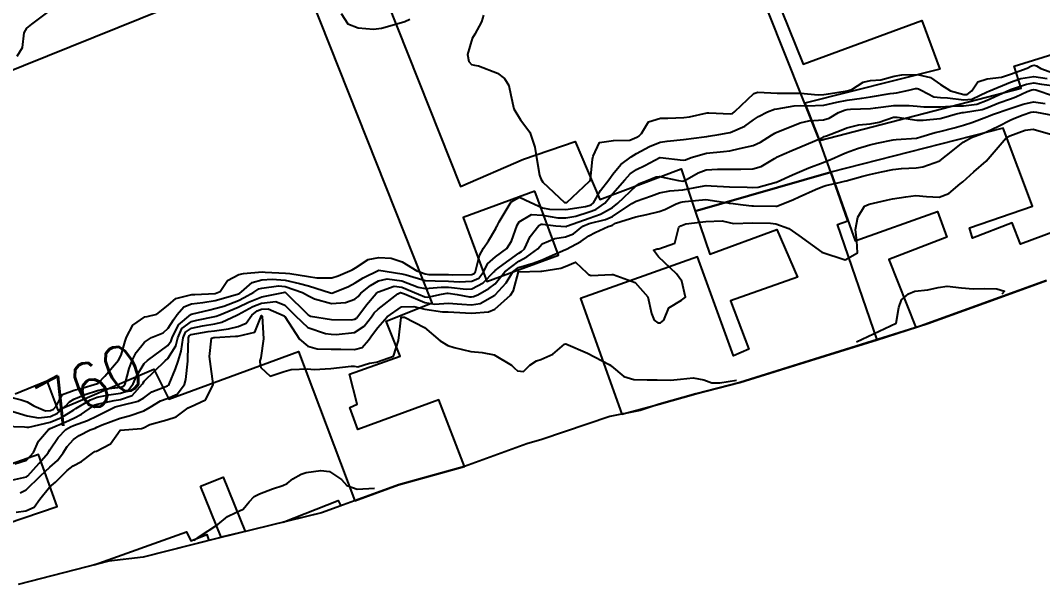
# Model space of a CAD drawing. Header units: metres. Extents: x 307586 to 320046, y 7427249 to 7434250.
# Drawn here: x 315890.8 to 315978.5, y 7432434.4 to 7432482.8 of the extents above; entities that cross this region are included whole.
import ezdxf
from ezdxf.enums import TextEntityAlignment as Align

# ---------------------------------------------------------------- set-up
doc = ezdxf.new("R2010")
doc.units = ezdxf.units.M
doc.header["$MEASUREMENT"] = 0
for name, color, linetype in [('Area', 45, 'Continuous'), ('Cotas', 45, 'Continuous'), ('Curvas de Nivel 1m', 11, 'Continuous'), ('Curvas de Nivel 5m', 15, 'Continuous'), ('Edificações', 30, 'Continuous')]:
    doc.layers.add(name, color=color, linetype=linetype)
doc.styles.add('Style-STANDARD', font='STANDARD.shx')

msp = doc.modelspace()

# ---------------------------------------------------------------- linework, layer by layer
at = {"layer": 'Area'}
msp.add_polyline3d([(315978.808, 7432460.466, 767.614), (315967.978, 7432456.548, 763.985), (315952.514, 7432451.733, 769.063), (315948.72, 7432450.739, 769.352), (315945.578, 7432449.858, 769.214), (315943.959, 7432449.307, 769.332), (315941.36, 7432448.808, 764.232), (315935.52, 7432446.815, 765.954), (315934.244, 7432446.467, 764.274), (315928.886, 7432444.498, 769.564), (315923.214, 7432442.927, 769.974), (315916.616, 7432440.526, 765.783), (315907.76, 7432438.369, 764.722), (315901.311, 7432436.728, 764.619), (315898.368, 7432436.379, 766.569), (315890.601, 7432434.372, 766.482)], dxfattribs=at)
at = {"layer": 'Curvas de Nivel 1m', "flags": 128}
for points, elevation in [([(315890.509, 7432479.732), (315890.982, 7432480.49), (315891.121, 7432481.726), (315891.357, 7432482.134), (315891.771, 7432482.495), (315893.383, 7432483.696)], 757), ([(315918.301, 7432483.402), (315918.885, 7432482.504), (315919.771, 7432482.17), (315921.089, 7432482.048), (315921.771, 7432482.132), (315922.878, 7432482.448), (315923.777, 7432482.711), (315924.189, 7432482.916)], 757), ([(315930.516, 7432483.253), (315930.351, 7432482.68), (315929.767, 7432481.633), (315929.532, 7432481.263), (315929.136, 7432479.875), (315929.269, 7432479.267), (315929.487, 7432479.021), (315929.73, 7432478.963), (315930.077, 7432478.909), (315931.723, 7432478.275), (315932.309, 7432477.822), (315932.692, 7432477.225), (315932.872, 7432476.39), (315933.108, 7432475.219), (315933.679, 7432474.266), (315934.496, 7432473.202), (315934.917, 7432471.93), (315935.024, 7432471.196), (315935.306, 7432469.505), (315935.432, 7432469.192), (315935.61, 7432468.918), (315937.466, 7432467.171), (315937.593, 7432467.16), (315937.654, 7432467.169), (315939.611, 7432468.995), (315939.668, 7432469.084), (315939.689, 7432469.139), (315939.871, 7432470.906), (315939.907, 7432471.137), (315940.46, 7432472.327), (315941.657, 7432472.488), (315943.075, 7432472.517), (315943.66, 7432472.777), (315943.86, 7432472.889), (315944.064, 7432473.086), (315944.66, 7432474.099), (315945.683, 7432474.4), (315946.328, 7432474.418), (315947.684, 7432474.473), (315948.197, 7432474.531), (315949.691, 7432474.871), (315949.83, 7432474.879), (315951.689, 7432474.771), (315951.868, 7432474.819), (315952.077, 7432474.994), (315953.708, 7432476.518), (315954.045, 7432476.631), (315955.709, 7432476.57), (315956.088, 7432476.567), (315957.709, 7432476.547), (315959.231, 7432476.43), (315959.708, 7432476.444), (315960.095, 7432476.51), (315961.712, 7432476.773), (315962.099, 7432476.876), (315963.078, 7432477.507), (315963.721, 7432477.635), (315964.59, 7432477.716), (315965.725, 7432478.01), (315966.405, 7432478.144), (315967.726, 7432478.159), (315968.843, 7432477.912), (315969.718, 7432477.315), (315970.566, 7432476.771), (315971.71, 7432476.436), (315972.01, 7432476.456), (315972.412, 7432476.753), (315972.924, 7432477.545), (315973.724, 7432477.8), (315974.934, 7432477.93), (315975.728, 7432478.185), (315976.115, 7432478.321), (315977.158, 7432478.696), (315977.523, 7432478.905), (315977.737, 7432478.974), (315977.949, 7432478.899), (315978.312, 7432478.681), (315979.362, 7432478.291)], 757), ([(315889.386, 7432450.604), (315890.871, 7432450.235), (315891.378, 7432450.047), (315891.944, 7432449.711), (315892.954, 7432449.281), (315893.369, 7432449.31), (315893.633, 7432449.425), (315893.866, 7432449.685), (315894.392, 7432450.676), (315895.394, 7432451.057), (315895.883, 7432451.177), (315897.403, 7432451.638), (315897.458, 7432451.649), (315898.034, 7432452.266), (315899.214, 7432453.623), (315899.428, 7432454.078), (315899.785, 7432455.271), (315899.891, 7432455.616), (315900.424, 7432456.645), (315901.469, 7432457.345), (315901.667, 7432457.4), (315902.482, 7432457.585), (315903.481, 7432458.348), (315904.132, 7432458.918), (315905.49, 7432459.281), (315905.753, 7432459.285), (315907.491, 7432459.363), (315907.923, 7432459.524), (315908.543, 7432460.479), (315909.515, 7432460.984), (315909.939, 7432461.074), (315911.519, 7432461.207), (315911.791, 7432461.203), (315913.518, 7432461.117), (315913.892, 7432461.072), (315915.514, 7432460.821), (315916.221, 7432460.715), (315917.512, 7432460.714), (315918.051, 7432460.866), (315919.259, 7432461.384), (315919.525, 7432461.558), (315920.62, 7432462.281), (315921.534, 7432462.45), (315922.588, 7432462.399), (315923.53, 7432462.087), (315924.793, 7432461.317), (315925.519, 7432461.036), (315925.821, 7432461.004), (315927.518, 7432460.98), (315927.831, 7432460.972), (315929.519, 7432461.002), (315929.707, 7432461.071), (315929.823, 7432461.257), (315930.163, 7432462.628), (315930.516, 7432463.25), (315930.931, 7432463.868), (315931.568, 7432464.936), (315931.662, 7432465.148), (315931.702, 7432465.238), (315931.867, 7432465.527), (315932.88, 7432467.221), (315933.597, 7432467.625), (315934.508, 7432467.201), (315935.588, 7432466.723), (315936.164, 7432466.607), (315937.587, 7432466.579), (315939.267, 7432466.822), (315939.591, 7432466.909), (315939.756, 7432466.974), (315939.95, 7432467.136), (315940.54, 7432468.194), (315941.258, 7432469.124), (315941.42, 7432469.318), (315941.62, 7432469.609), (315942.306, 7432470.437), (315943.169, 7432471.097), (315943.646, 7432471.366), (315944.753, 7432471.978), (315945.656, 7432472.351), (315946.268, 7432472.452), (315947.658, 7432472.572), (315949.438, 7432472.801), (315949.661, 7432472.843), (315949.811, 7432472.869), (315950.693, 7432473.01), (315951.512, 7432473.155), (315951.666, 7432473.19), (315952.927, 7432473.728), (315953.682, 7432474.273), (315954.092, 7432474.561), (315954.885, 7432474.958), (315955.47, 7432475.177), (315955.696, 7432475.228), (315957.164, 7432475.47), (315957.699, 7432475.49), (315958.24, 7432475.463), (315959.699, 7432475.537), (315960.812, 7432475.779), (315961.704, 7432475.966), (315962.978, 7432476.139), (315963.707, 7432476.231), (315965.401, 7432476.525), (315965.71, 7432476.564), (315965.952, 7432476.586), (315967.007, 7432476.817), (315967.57, 7432476.956), (315967.714, 7432476.965), (315967.839, 7432476.933), (315968.044, 7432476.805), (315969.154, 7432476.235), (315969.707, 7432476.188), (315970.313, 7432476.168), (315971.705, 7432475.983), (315972.402, 7432476.057), (315973.712, 7432476.659), (315973.872, 7432476.738), (315975.721, 7432477.511), (315976.601, 7432477.824), (315977.726, 7432477.987), (315978.869, 7432477.812)], 758), ([(315889.767, 7432449.338), (315891.364, 7432448.864), (315892.333, 7432448.675), (315893.364, 7432448.814), (315893.974, 7432449.076), (315894.664, 7432449.677), (315894.991, 7432450.062), (315895.382, 7432450.284), (315896.358, 7432450.691), (315897.394, 7432451.044), (315897.898, 7432451.14), (315899.398, 7432451.318), (315899.623, 7432451.394), (315899.778, 7432451.616), (315900.118, 7432452.911), (315900.383, 7432453.61), (315900.731, 7432454.306), (315901.439, 7432455.192), (315902.051, 7432455.591), (315903.039, 7432455.986), (315903.455, 7432456.395), (315903.921, 7432457.111), (315904.225, 7432457.562), (315904.813, 7432458.223), (315905.482, 7432458.478), (315906.43, 7432458.594), (315907.485, 7432458.762), (315909.218, 7432459.232), (315909.491, 7432459.341), (315909.6, 7432459.391), (315909.745, 7432459.497), (315910.674, 7432460.319), (315911.509, 7432460.54), (315912.383, 7432460.594), (315913.509, 7432460.504), (315914.719, 7432460.224), (315915.502, 7432460.013), (315917.399, 7432459.411), (315917.493, 7432459.392), (315917.586, 7432459.409), (315918.934, 7432459.956), (315919.506, 7432460.267), (315920.189, 7432460.698), (315921.523, 7432461.36), (315923.519, 7432461.059), (315923.887, 7432460.956), (315925.51, 7432460.477), (315926.372, 7432460.439), (315927.51, 7432460.433), (315928.415, 7432460.371), (315929.51, 7432460.414), (315930.1, 7432460.668), (315930.539, 7432461.25), (315930.859, 7432461.917), (315931.536, 7432462.503), (315932.516, 7432463.225), (315932.923, 7432463.849), (315933.401, 7432465.213), (315933.576, 7432465.521), (315934.626, 7432466.156), (315935.582, 7432466.074), (315936.901, 7432465.855), (315937.58, 7432465.843), (315938.436, 7432466.012), (315939.585, 7432466.372), (315940.136, 7432466.585), (315940.92, 7432467.127), (315941.227, 7432467.493), (315941.601, 7432467.933), (315942.628, 7432469.105), (315943.09, 7432469.629), (315943.627, 7432470.002), (315944.363, 7432470.352), (315945.643, 7432471.046), (315945.665, 7432471.047), (315947.639, 7432470.794), (315947.847, 7432470.84), (315948.313, 7432471.04), (315949.647, 7432471.395), (315951.111, 7432471.542), (315951.649, 7432471.622), (315952.47, 7432471.806), (315953.654, 7432472.052), (315954.271, 7432472.35), (315955.226, 7432472.954), (315955.498, 7432473.119), (315955.667, 7432473.2), (315956.903, 7432473.709), (315957.679, 7432474.001), (315958.429, 7432474.172), (315959.684, 7432474.283), (315960.159, 7432474.422), (315960.977, 7432474.887), (315961.477, 7432475.1), (315961.696, 7432475.15), (315961.999, 7432475.18), (315963.697, 7432475.237), (315964.149, 7432475.297), (315965.7, 7432475.496), (315967.012, 7432475.504), (315967.699, 7432475.449), (315968.273, 7432475.376), (315969.699, 7432475.384), (315970.989, 7432475.478), (315971.7, 7432475.478), (315972.83, 7432475.621), (315973.705, 7432475.96), (315975.345, 7432476.716), (315975.714, 7432476.865), (315977.082, 7432477.334), (315977.72, 7432477.432), (315978.374, 7432477.331), (315979.72, 7432477.161)], 759), ([(315890.306, 7432444.737), (315891.316, 7432445.057), (315891.914, 7432445.711), (315892.359, 7432446.684), (315893.189, 7432447.692), (315893.354, 7432447.766), (315894.699, 7432448.338), (315895.363, 7432448.656), (315896.033, 7432448.997), (315896.967, 7432449.654), (315897.214, 7432449.813), (315897.376, 7432449.872), (315898.829, 7432450.181), (315899.383, 7432450.265), (315900.381, 7432450.617), (315901.267, 7432451.601), (315901.312, 7432451.693), (315901.405, 7432451.823), (315903.223, 7432453.573), (315903.425, 7432453.779), (315904.125, 7432454.874), (315904.304, 7432455.561), (315904.653, 7432456.36), (315905.464, 7432456.943), (315905.93, 7432457.082), (315907.471, 7432457.372), (315907.596, 7432457.403), (315907.892, 7432457.524), (315909.48, 7432458.199), (315910.358, 7432458.617), (315911.489, 7432459.061), (315913.352, 7432459.452), (315913.473, 7432459.47), (315913.493, 7432459.469), (315913.535, 7432459.45), (315915.474, 7432457.531), (315915.665, 7432457.428), (315917.47, 7432457.14), (315919.187, 7432457.101), (315919.471, 7432457.143), (315919.612, 7432457.239), (315919.723, 7432457.377), (315920.472, 7432458.381), (315921.314, 7432459.362), (315921.41, 7432459.445), (315921.495, 7432459.492), (315922.864, 7432459.978), (315923.502, 7432459.913), (315924.926, 7432459.316), (315925.491, 7432459.078), (315925.752, 7432459.045), (315926.916, 7432459.296), (315927.391, 7432459.395), (315927.494, 7432459.394), (315928.25, 7432459.279), (315929.312, 7432459.083), (315929.491, 7432459.065), (315929.656, 7432459.093), (315930.026, 7432459.255), (315930.97, 7432459.776), (315931.507, 7432460.204), (315931.974, 7432460.775), (315932.337, 7432461.228), (315933.532, 7432462.145), (315934.239, 7432462.5), (315935.169, 7432463.194), (315935.335, 7432463.403), (315935.55, 7432463.633), (315936.643, 7432464.093), (315937.559, 7432464.231), (315938.226, 7432464.497), (315939.047, 7432465.148), (315939.575, 7432465.365), (315940.984, 7432465.721), (315941.582, 7432465.983), (315943.243, 7432467.095), (315943.595, 7432467.295), (315944.921, 7432467.755), (315945.602, 7432468), (315946.489, 7432468.176), (315947.605, 7432468.258), (315949.136, 7432468.555), (315949.609, 7432468.619), (315950.031, 7432468.594), (315951.608, 7432468.523), (315953.119, 7432468.488), (315953.608, 7432468.468), (315954.075, 7432468.498), (315955.613, 7432468.91), (315955.641, 7432468.921), (315955.707, 7432468.949), (315957.021, 7432469.537), (315957.626, 7432469.804), (315958.412, 7432470.138), (315959.638, 7432470.602), (315959.857, 7432470.681), (315960.375, 7432470.893), (315961.251, 7432471.28), (315961.649, 7432471.454), (315962.582, 7432471.796), (315963.656, 7432472.12), (315964.238, 7432472.263), (315965.66, 7432472.558), (315965.905, 7432472.583), (315967.662, 7432472.707), (315968.03, 7432472.804), (315969.269, 7432473.185), (315969.67, 7432473.274), (315970.874, 7432473.569), (315971.679, 7432473.813), (315972.387, 7432474.048), (315973.69, 7432474.526), (315973.836, 7432474.592), (315974.166, 7432474.733), (315975.698, 7432475.235), (315976.79, 7432475.611), (315977.704, 7432475.803), (315978.685, 7432475.658)], 761), ([(315889.763, 7432443.271), (315891.302, 7432443.623), (315891.443, 7432443.718), (315892.394, 7432444.784), (315893.161, 7432445.692), (315893.229, 7432445.787), (315893.327, 7432445.945), (315894.035, 7432446.991), (315894.687, 7432447.677), (315895.1, 7432447.928), (315895.356, 7432448.026), (315896.561, 7432448.458), (315897.365, 7432448.864), (315898.928, 7432449.627), (315899.273, 7432449.722), (315899.375, 7432449.739), (315900.88, 7432450.106), (315901.385, 7432450.409), (315902.077, 7432450.905), (315903.401, 7432451.443), (315903.485, 7432451.486), (315903.55, 7432451.569), (315904.083, 7432452.897), (315904.324, 7432453.561), (315904.592, 7432454.398), (315904.764, 7432455.557), (315904.955, 7432456.05), (315905.455, 7432456.374), (315906.408, 7432456.592), (315907.461, 7432456.749), (315908.083, 7432456.901), (315909.348, 7432457.502), (315909.474, 7432457.57), (315910.73, 7432458.238), (315911.483, 7432458.533), (315912.697, 7432458.674), (315913.482, 7432458.369), (315914.398, 7432457.441), (315915.458, 7432456.453), (315916.953, 7432455.92), (315917.458, 7432455.87), (315917.89, 7432455.837), (315919.459, 7432456.015), (315920.272, 7432456.565), (315920.906, 7432457.366), (315921.149, 7432457.691), (315921.48, 7432458.028), (315923.158, 7432459.335), (315923.389, 7432459.437), (315923.494, 7432459.429), (315923.727, 7432459.328), (315925.486, 7432458.579), (315926.336, 7432458.45), (315927.485, 7432458.52), (315928.654, 7432458.442), (315929.484, 7432458.378), (315930.239, 7432458.499), (315931.493, 7432459.216), (315931.518, 7432459.24), (315932.464, 7432460.27), (315933.029, 7432461.217), (315933.527, 7432461.6), (315934.768, 7432461.96), (315935.534, 7432462.253), (315936.184, 7432462.536), (315937.543, 7432463.13), (315937.623, 7432463.169), (315938.868, 7432463.835), (315939.56, 7432464.299), (315940.096, 7432464.604), (315941.194, 7432465.124), (315941.489, 7432465.205), (315941.574, 7432465.239), (315941.85, 7432465.39), (315943.581, 7432465.933), (315944.533, 7432466.13), (315945.586, 7432466.387), (315946.073, 7432466.58), (315947.029, 7432467.056), (315947.443, 7432467.203), (315947.595, 7432467.224), (315947.808, 7432467.26), (315949.597, 7432467.43), (315951.463, 7432467.133), (315951.594, 7432467.111), (315951.701, 7432467.106), (315952.787, 7432466.982), (315953.521, 7432466.9), (315953.592, 7432466.894), (315953.665, 7432466.897), (315955.592, 7432466.859), (315955.672, 7432466.87), (315955.905, 7432466.947), (315957.099, 7432467.434), (315957.6, 7432467.646), (315958.985, 7432468.288), (315959.609, 7432468.538), (315959.89, 7432468.618), (315961.012, 7432468.886), (315961.489, 7432469.007), (315961.615, 7432469.04), (315963.054, 7432469.425), (315963.624, 7432469.575), (315964.66, 7432469.807), (315965.63, 7432469.996), (315966.364, 7432470.091), (315967.633, 7432470.159), (315968.201, 7432470.235), (315969.642, 7432470.748), (315969.661, 7432470.762), (315969.687, 7432470.78), (315970.775, 7432471.645), (315971.659, 7432472.35), (315972.371, 7432472.753), (315973.32, 7432473.092), (315973.67, 7432473.225), (315974.681, 7432473.722), (315975.686, 7432474.23), (315976.015, 7432474.38), (315976.809, 7432474.699), (315977.464, 7432474.924), (315977.696, 7432474.968), (315977.949, 7432474.939), (315979.315, 7432474.666)], 762), ([(315890.769, 7432442.244), (315891.291, 7432442.518), (315892.521, 7432443.702), (315893.311, 7432444.452), (315893.974, 7432445.026), (315894.461, 7432445.679), (315894.793, 7432446.214), (315895.34, 7432446.836), (315895.828, 7432447.183), (315896.775, 7432447.656), (315897.196, 7432447.81), (315897.355, 7432447.875), (315897.809, 7432448.095), (315899.363, 7432448.654), (315900.121, 7432448.857), (315901.37, 7432449.284), (315901.91, 7432449.592), (315902.822, 7432450.137), (315903.385, 7432450.345), (315904.232, 7432450.72), (315904.872, 7432451.555), (315904.979, 7432451.982), (315905.144, 7432453.553), (315905.161, 7432453.817), (315905.198, 7432455.552), (315905.261, 7432455.736), (315905.447, 7432455.848), (315906.895, 7432456.092), (315907.452, 7432456.158), (315908.629, 7432456.339), (315909.458, 7432456.525), (315910.145, 7432456.811), (315910.649, 7432457.488), (315911.101, 7432457.859), (315911.478, 7432458.011), (315912.04, 7432458.033), (315913.409, 7432457.451), (315913.472, 7432457.391), (315914.733, 7432455.437), (315915.437, 7432454.825), (315916.243, 7432454.614), (315917.44, 7432454.578), (315918.268, 7432454.57), (315919.44, 7432454.546), (315920.094, 7432454.722), (315920.638, 7432455.368), (315920.984, 7432455.839), (315921.464, 7432456.437), (315922.258, 7432457.348), (315923.482, 7432458.216), (315924.545, 7432458.257), (315925.48, 7432458.005), (315926.986, 7432457.787), (315927.478, 7432457.788), (315927.965, 7432457.77), (315929.477, 7432457.685), (315930.941, 7432457.783), (315931.481, 7432458.022), (315932.832, 7432459.22), (315933.091, 7432459.624), (315933.519, 7432461.21), (315935.437, 7432461.278), (315935.524, 7432461.284), (315937.16, 7432461.54), (315937.528, 7432461.671), (315938.411, 7432462.036), (315939.385, 7432461.142), (315939.521, 7432461), (315939.74, 7432460.917), (315941.521, 7432460.993), (315941.645, 7432460.994), (315943.511, 7432460.306), (315944.607, 7432459.079), (315944.918, 7432457.636), (315945.153, 7432457.073), (315945.471, 7432456.85), (315945.696, 7432456.843), (315945.994, 7432457.065), (315946.413, 7432458.132), (315947.49, 7432458.79), (315947.828, 7432459.045), (315947.513, 7432460.413), (315947.071, 7432461.055), (315945.537, 7432462.501), (315945.094, 7432463.074), (315945.422, 7432463.193), (315945.545, 7432463.202), (315946.931, 7432463.677), (315947.275, 7432465.053), (315947.454, 7432465.171), (315947.575, 7432465.222), (315947.861, 7432465.331), (315949.578, 7432465.541), (315950.986, 7432465.599), (315951.577, 7432465.444), (315951.967, 7432465.384), (315953.577, 7432465.42), (315955.138, 7432465.394), (315955.577, 7432465.336), (315956.69, 7432464.939), (315957.564, 7432464.346), (315959.543, 7432462.9), (315961.537, 7432462.241), (315962.584, 7432462.864), (315962.542, 7432463.882), (315962.42, 7432464.867), (315962.63, 7432465.911), (315963.204, 7432466.856), (315963.595, 7432467.022), (315965.067, 7432467.366), (315965.599, 7432467.474), (315966.747, 7432467.673), (315967.602, 7432467.76), (315968.503, 7432467.697), (315969.601, 7432467.617), (315970.417, 7432467.959), (315971.406, 7432468.762), (315971.52, 7432468.855), (315971.616, 7432468.939), (315972.564, 7432469.811), (315973.643, 7432470.73), (315975.351, 7432472.715), (315975.534, 7432472.843), (315975.666, 7432472.899), (315976.983, 7432473.387), (315977.675, 7432473.47), (315979.343, 7432472.99)], 763), ([(315962.513, 7432455.22), (315965.913, 7432456.826), (315966.14, 7432458.17), (315966.38, 7432458.821), (315966.982, 7432459.334), (315967.504, 7432459.56), (315968.636, 7432459.664), (315969.51, 7432459.888), (315970.282, 7432460.002), (315971.509, 7432459.834), (315972.506, 7432459.747), (315973.509, 7432459.782), (315974.556, 7432459.767), (315975.191, 7432459.556), (315974.963, 7432459.3)], 764), ([(315890.415, 7432440.579), (315891.268, 7432440.71), (315891.968, 7432441.014), (315892.454, 7432441.702), (315893.293, 7432442.737), (315893.817, 7432443.165), (315894.32, 7432443.68), (315894.809, 7432444.174), (315895.312, 7432444.576), (315896.028, 7432444.951), (315896.97, 7432445.654), (315897.191, 7432445.785), (315897.326, 7432445.831), (315898.523, 7432446.444), (315899.338, 7432447.62), (315901.19, 7432447.766), (315901.355, 7432447.822), (315901.891, 7432448.125), (315903.362, 7432448.502), (315904.15, 7432448.777), (315905.182, 7432449.552), (315905.31, 7432449.614), (315905.374, 7432449.637), (315906.678, 7432450.243), (315907.334, 7432451.531), (315907.332, 7432451.603), (315907.065, 7432453.534), (315907.022, 7432453.939), (315907.196, 7432455.532), (315907.387, 7432455.587), (315907.444, 7432455.589), (315909.254, 7432455.694), (315909.446, 7432455.7), (315910.891, 7432456.046), (315911.468, 7432457.48), (315911.524, 7432457.427), (315911.636, 7432455.477), (315911.427, 7432453.847), (315911.339, 7432453.566), (315911.321, 7432453.481), (315911.418, 7432452.997), (315912.213, 7432452.27), (315913.415, 7432452.655), (315914.015, 7432452.846), (315915.417, 7432452.883), (315915.991, 7432452.85), (315917.418, 7432452.923), (315919.17, 7432453.134), (315919.42, 7432453.123), (315919.724, 7432453.072), (315920.739, 7432453.367), (315921.317, 7432453.469), (315921.425, 7432453.483), (315922.805, 7432453.967), (315923.217, 7432455.334), (315923.44, 7432457.298), (315923.462, 7432457.33), (315923.738, 7432457.327), (315925.464, 7432456.449), (315926.807, 7432455.296), (315927.447, 7432454.883), (315927.993, 7432454.734), (315929.44, 7432454.384), (315930.386, 7432454.303), (315931.436, 7432454.099), (315932.914, 7432453.218), (315933.165, 7432452.958), (315933.418, 7432452.708), (315933.952, 7432452.67), (315934.493, 7432453.199), (315935.055, 7432453.567), (315935.431, 7432453.698), (315936.452, 7432454.166), (315937.451, 7432455.022), (315937.58, 7432455.039), (315939.44, 7432454.248), (315941.289, 7432453.257), (315941.424, 7432453.177), (315941.488, 7432453.119), (315942.543, 7432452.232), (315943.412, 7432451.966), (315944.543, 7432451.948), (315945.412, 7432451.954), (315946.54, 7432451.93), (315947.413, 7432452.013), (315948.506, 7432452.126), (315949.412, 7432451.954), (315950.101, 7432451.704), (315950.773, 7432451.685), (315952.213, 7432451.92)], 764)]:
    msp.add_lwpolyline(points, dxfattribs=dict(at, elevation=elevation))
at = {"layer": 'Curvas de Nivel 5m', "flags": 128}
for points, elevation in [([(315889.355, 7432447.964), (315891.15, 7432447.927), (315891.355, 7432447.886), (315891.525, 7432447.888), (315893.359, 7432448.314), (315894.323, 7432448.72), (315895.37, 7432449.379), (315895.547, 7432449.492), (315895.819, 7432449.666), (315896.794, 7432450.244), (315897.385, 7432450.454), (315898.369, 7432450.655), (315899.391, 7432450.793), (315900.002, 7432451.006), (315900.473, 7432451.609), (315900.748, 7432452.268), (315901.42, 7432453.34), (315901.693, 7432453.596), (315903.436, 7432454.899), (315903.718, 7432455.289), (315903.807, 7432455.566), (315904.347, 7432456.674), (315905.421, 7432457.551), (315905.453, 7432457.57), (315905.473, 7432457.58), (315907.043, 7432457.968), (315907.478, 7432458.059), (315908.233, 7432458.271), (315909.486, 7432458.772), (315909.979, 7432459.004), (315910.823, 7432459.487), (315911.23, 7432459.749), (315911.498, 7432459.831), (315912.942, 7432460.018), (315913.501, 7432459.967), (315914.975, 7432459.435), (315915.49, 7432459.172), (315916.016, 7432458.896), (315917.484, 7432458.496), (315918.675, 7432458.582), (315919.488, 7432458.871), (315919.758, 7432459.11), (315919.998, 7432459.375), (315920.819, 7432460.051), (315921.509, 7432460.435), (315922.255, 7432460.606), (315923.509, 7432460.435), (315924.91, 7432459.907), (315925.5, 7432459.776), (315926.897, 7432459.901), (315927.502, 7432459.907), (315929.031, 7432459.736), (315929.501, 7432459.772), (315930.494, 7432460.264), (315931.44, 7432461.241), (315931.474, 7432461.29), (315931.524, 7432461.334), (315931.899, 7432461.607), (315933.539, 7432462.826), (315933.779, 7432462.969), (315934.023, 7432463.205), (315934.514, 7432464.245), (315935.257, 7432465.193), (315935.454, 7432465.311), (315935.574, 7432465.316), (315936.724, 7432465.178), (315937.572, 7432465.099), (315937.627, 7432465.114), (315937.725, 7432465.168), (315939.58, 7432465.837), (315940.536, 7432466.178), (315941.589, 7432466.75), (315942.045, 7432467.113), (315943.608, 7432468.601), (315943.9, 7432468.797), (315944.639, 7432469.08), (315945.324, 7432469.367), (315945.618, 7432469.41), (315947.226, 7432469.054), (315947.613, 7432469.01), (315947.797, 7432469.047), (315948.94, 7432469.714), (315949.627, 7432469.963), (315950.598, 7432470.041), (315951.628, 7432470.03), (315952.592, 7432470.022), (315953.629, 7432470.063), (315954.337, 7432470.259), (315955.485, 7432470.952), (315955.578, 7432471.016), (315955.644, 7432471.054), (315956.956, 7432471.631), (315957.653, 7432471.93), (315959.465, 7432472.707), (315959.662, 7432472.789), (315959.737, 7432472.825), (315959.924, 7432472.897), (315961.181, 7432473.374), (315961.673, 7432473.576), (315962.697, 7432473.845), (315963.679, 7432473.935), (315964.452, 7432474.071), (315965.688, 7432474.496), (315966.006, 7432474.509), (315967.684, 7432474.247), (315968.232, 7432474.254), (315969.687, 7432474.394), (315970.009, 7432474.456), (315970.985, 7432474.767), (315971.565, 7432474.891), (315971.694, 7432474.906), (315973.287, 7432475.154), (315973.698, 7432475.292), (315974.703, 7432475.725), (315975.707, 7432476.078), (315976.165, 7432476.249), (315977.146, 7432476.696), (315977.553, 7432476.853), (315977.715, 7432476.878), (315977.88, 7432476.853), (315978.403, 7432476.68), (315979.363, 7432476.318)], 760), ([(315905.683, 7432438.15), (315906.154, 7432438.506), (315907.737, 7432439.523), (315908.549, 7432440.225), (315909.269, 7432440.566), (315909.908, 7432440.859), (315910.422, 7432441.489), (315910.842, 7432441.93), (315911.29, 7432442.149), (315912.416, 7432442.585), (315913.297, 7432442.884), (315913.684, 7432443.061), (315914.161, 7432443.441), (315914.883, 7432443.859), (315915.311, 7432443.981), (315916.557, 7432444.175), (315917.313, 7432444.066), (315918.33, 7432443.395), (315918.792, 7432442.882), (315919.687, 7432442.576), (315921.153, 7432442.64)], 765)]:
    msp.add_lwpolyline(points, dxfattribs=dict(at, elevation=elevation))
at = {"layer": 'Edificações'}
for points in [[(315918.624, 7432493.553), (315928.545, 7432468.546), (315933.958, 7432470.891), (315938.376, 7432472.401), (315940.503, 7432467.432), (315947.468, 7432470.055), (315948.681, 7432466.441), (315960.302, 7432469.771), (315959.336, 7432472.504), (315951.988, 7432490.973)], [(315890.353, 7432450.74), (315893.047, 7432451.858), (315894.001, 7432449.332), (315902.251, 7432452.852), (315903.511, 7432450.298), (315914.64, 7432454.378), (315919.48, 7432441.569), (315923.214, 7432442.927), (315928.886, 7432444.498), (315926.681, 7432450.245), (315919.724, 7432447.692), (315919.053, 7432449.575), (315919.682, 7432449.869), (315919.011, 7432452.422), (315923.37, 7432453.971), (315922.157, 7432456.975), (315926.097, 7432458.565), (315913.352, 7432490.724), (315901.848, 7432486.606), (315903.126, 7432483.764), (315881.009, 7432474.865)], [(315952.955, 7432491.424), (315957.921, 7432479.056), (315968.111, 7432482.792), (315969.659, 7432478.605), (315958.069, 7432475.689), (315959.336, 7432472.504), (315976.624, 7432476.995), (315976.026, 7432478.876), (315981.848, 7432480.667)], [(315882.578, 7432437.212), (315893.955, 7432441.079), (315892.338, 7432445.551), (315884.71, 7432442.859)]]:
    msp.add_lwpolyline(points, dxfattribs=at)
at = {"layer": 'Edificações', "elevation": 766.239}
msp.add_lwpolyline([(315985.573, 7432466.955), (315976.584, 7432463.594), (315975.859, 7432465.423), (315972.451, 7432464.104), (315972.196, 7432464.998), (315977.606, 7432466.87), (315975.093, 7432473.55), (315960.302, 7432469.771), (315962.383, 7432463.887), (315969.455, 7432466.397), (315970.264, 7432464.185), (315965.28, 7432462.27), (315967.583, 7432456.449), (315964.276, 7432455.395), (315960.892, 7432465.276), (315961.778, 7432465.598), (315960.302, 7432469.771), (315948.681, 7432466.441), (315949.942, 7432462.739), (315955.662, 7432464.848), (315957.433, 7432460.767), (315951.706, 7432458.743), (315953.287, 7432454.568), (315951.947, 7432454.006), (315948.865, 7432462.52), (315938.832, 7432458.933), (315942.383, 7432449.004), (315945.578, 7432449.858), (315948.72, 7432450.739), (315952.514, 7432451.733), (315959.841, 7432454.014), (315964.276, 7432455.395), (315968.62, 7432456.78), (315974.48, 7432458.9), (315978.808, 7432460.466)], dxfattribs=at)
at = {"layer": 'Edificações'}
for points in [[(315934.911, 7432468.155), (315928.759, 7432465.876), (315930.792, 7432460.384), (315936.945, 7432462.662)], [(315906.25, 7432442.816), (315908.174, 7432443.597), (315910.076, 7432438.933), (315908.014, 7432438.431)]]:
    msp.add_lwpolyline(points, close=True, dxfattribs=at)
for points, elevation in [([(315913.333, 7432439.727), (315918.049, 7432441.584), (315918.285, 7432441.134), (315916.616, 7432440.526)], 765.39), ([(315897.123, 7432436.057), (315905.053, 7432438.901), (315905.411, 7432438.125), (315906.785, 7432438.663), (315906.942, 7432438.16), (315901.311, 7432436.728), (315898.368, 7432436.379)], 766.555)]:
    msp.add_lwpolyline(points, close=True, dxfattribs=dict(at, elevation=elevation))

# ---------------------------------------------------------------- texts
at = {"layer": 'Cotas', "style": 'Style-STANDARD'}
msp.add_text('760', height=4, rotation=27.41448, dxfattribs=at).set_placement((315896.731, 7432451.44, 760), align=Align.MIDDLE_CENTER)

doc.saveas('drawing.dxf')
